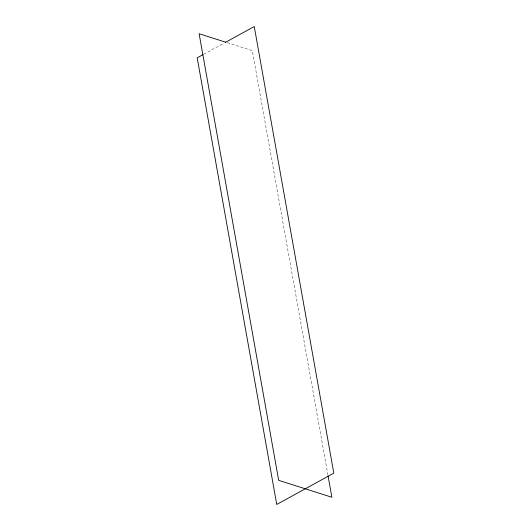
<?xml version="1.0" encoding="UTF-8"?>
<svg xmlns="http://www.w3.org/2000/svg" width="531" height="531" viewBox="0 0 531 531"><rect width="100%" height="100%" fill="white"/><g stroke="black" fill="none" stroke-linecap="round" stroke-linejoin="round"><path stroke-width="0.4" stroke-dasharray="2.65 1.99" d="M203.692 54.281L223.916 43.19M227.288 42.692L252.318 50.644L327.946 475.205"/><path stroke-width="0.8" d="M202.968 54.673L197.193 57.846L276.744 504.45L333.807 473.154L254.256 26.55L225.363 42.394M225.721 42.195L199.125 33.745L278.682 480.356L331.875 497.255L328.092 476.022"/></g></svg>
